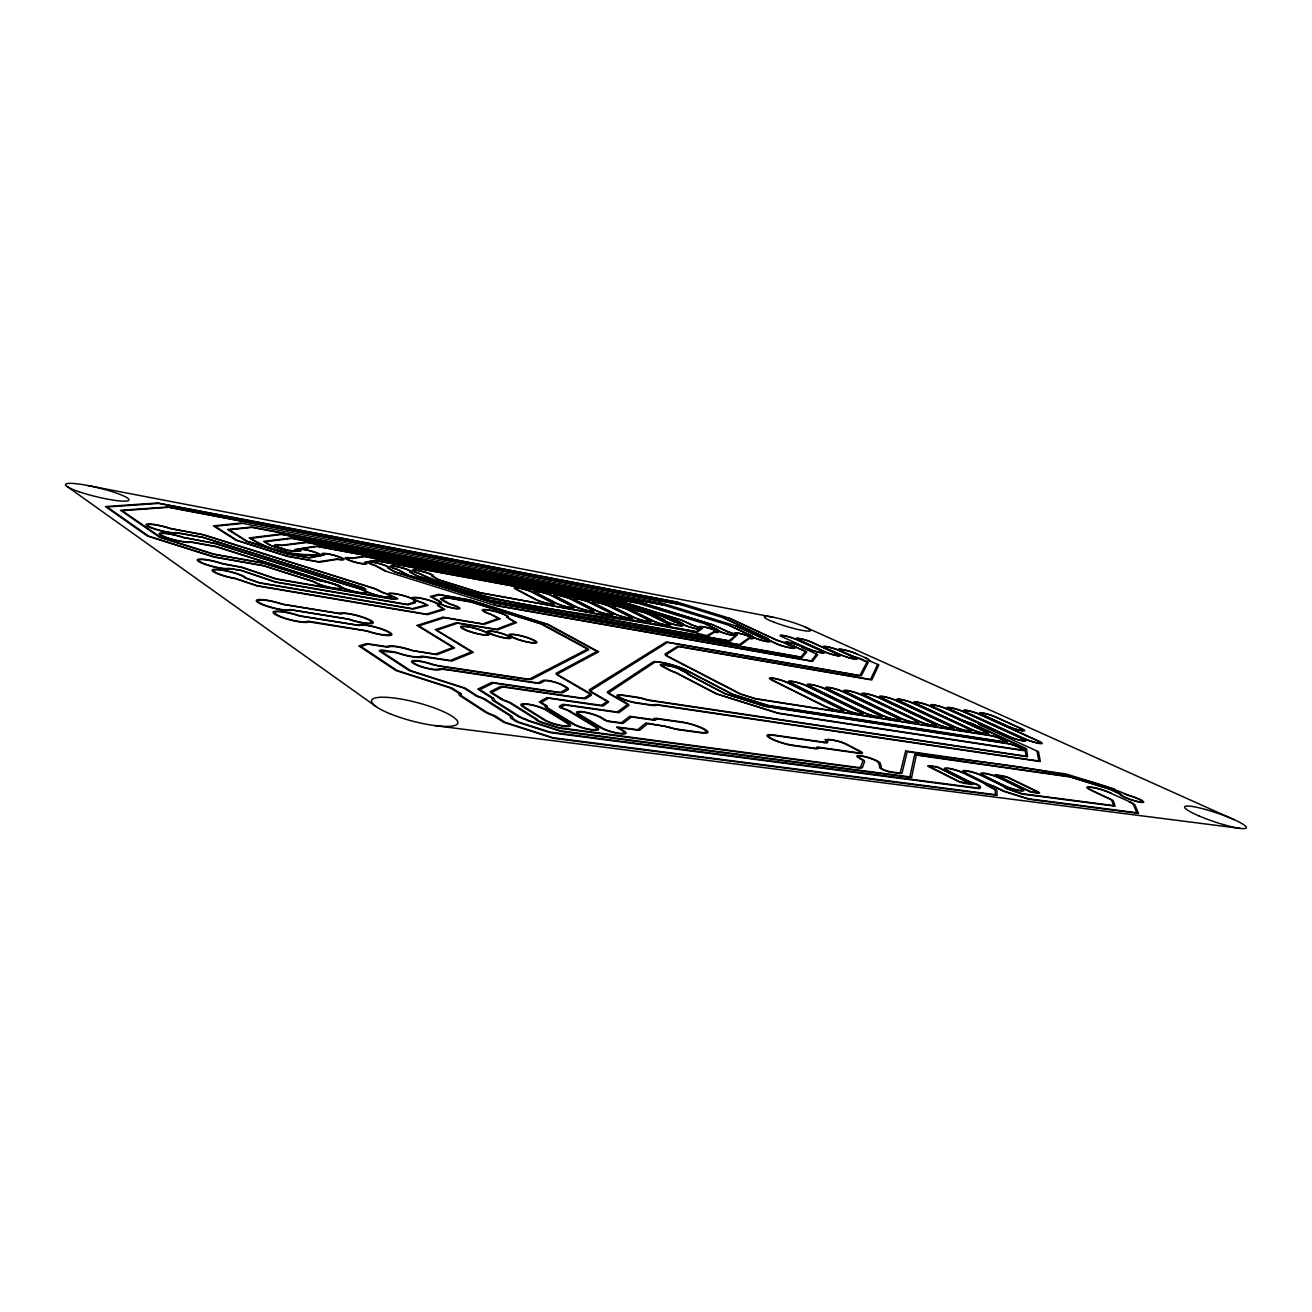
<?xml version="1.0" encoding="UTF-8"?>
<svg xmlns="http://www.w3.org/2000/svg" width="1312" height="1312" viewBox="0 0 1312 1312"><rect width="100%" height="100%" fill="white"/><g stroke="black" fill="none" stroke-linecap="round" stroke-linejoin="round"><path stroke-width="1.5" d="M978.801 788.02L978.818 785.954M459.102 693.802L458.987 694.261A14.448 2.886 15.2 0 0 460.168 695.983M911.61 777.458L916.284 755.105L1069.772 776.934L1109.936 789.332L1119.923 794.121M905.608 751.071L900.294 772.637A6.068 1.05 17.6 0 1 898.408 772.834L891.028 771.85A6.084 1.066 17.6 0 1 884.78 770.128A6.084 1.066 17.6 0 1 881.32 768.061L881.27 766.848A205.59 36.277 16.4 0 0 881.057 765.65L880.5 764.142A75.998 13.235 17.1 0 0 880.237 763.633L880.057 763.305M461.02 694.655L461.102 694.343A8.085 1.607 15 0 0 461.152 694.097M461.053 694.54L461.07 694.474A13.907 2.788 15.2 0 0 461.939 696.295M877.597 664.512L870.528 679.468L677.779 646.176L665.299 653.852A18.368 2.788 16.3 0 0 668.382 656.968L739.624 693.851L755.351 698.886L990.872 735.737A6.511 0.918 17.7 0 1 999.629 738.459L1003.729 740.362A6.527 0.918 17.7 0 1 1003.844 741.756L768.307 705.413L732.9 694.294L686.98 670.399A19.762 3.116 16.3 0 0 667.382 663.56A19.762 3.116 16.3 0 0 652.884 662.019L607.472 691.9A10.332 1.853 16.1 0 0 608.916 693.736L625.857 703.412A8.052 1.476 16.1 0 1 627.038 704.888L617.296 712.006L564.34 704.462A4.559 0.869 15.8 0 0 562.389 704.495L559.338 706.381A4.592 0.886 15.8 0 0 559.896 707.217L560.257 707.447M816.638 747.578L816.605 747.627A12.316 2.148 17.1 0 1 814.49 748.266M812.522 661.314L817.77 654.622L801.96 647.488A8.266 1.05 16.7 0 0 794.908 644.061A8.266 1.05 16.7 0 0 786.183 642.47A8.266 1.05 16.7 0 0 793.432 645.799L794.006 645.996M816.458 654.294L811.226 660.904L494.722 605.078M655 720.075A7.232 1.345 16.3 0 0 655.344 719.78L658.247 719.058L682.617 722.486A15.465 2.854 16.5 0 1 703.298 729.062A15.465 2.854 16.5 0 1 700.05 732.276L677.074 729.078A10.644 1.984 16.4 0 1 669.202 727.258M805.486 651.605L801.091 656.754A6.314 0.836 16.7 0 1 798.91 656.705L493 602.438M499.921 618.87L484.308 624.381L444.358 617.739L418.856 625.89L454.657 647.898L436.912 654.704L411.837 650.588A16.761 3.1 14.8 0 0 388.91 647.046A4.526 0.836 14.7 0 1 386.564 647.062L367.983 644.192L360.964 646.472L397.208 670.53L450.574 687.603A4.789 0.951 15 0 1 453.312 688.784L460.381 693.359M639.6 730.308L647.57 723.748L664.266 726.044M229.239 529.818L252.134 527.408L661.724 604.668M708.3 635.959L714.548 632.138A9.889 1.312 16.4 0 0 716.631 630.793A9.889 1.312 16.4 0 0 703.298 626.693A9.889 1.312 16.4 0 0 701.494 628.087L700.821 629.038A9.971 1.328 16.3 0 0 692.588 625.201L682.076 620.232L618.067 600.42L305.86 542.053L281.555 545.234A11.693 1.722 14.4 0 0 274.602 545.366A11.693 1.722 14.4 0 0 284.524 549.384L270.862 545.464L265.057 541.823L291.92 538.412L638.796 603.307M706.988 635.549L713.794 631.761M601.601 705.298L607.03 701.412L591.663 692.457A15.974 2.886 16 0 1 589.564 689.62L666.184 641.945L857.999 675.188A6.38 0.836 17 0 0 860.065 675.204L866.986 662.068L857.13 657.771A9.184 1.132 16.9 0 1 856.572 657.591A11.546 1.427 16.9 0 1 849.586 655M432.845 576.312L432.944 576.28A10.988 1.574 15.1 0 0 426.056 572.393A10.988 1.574 15.1 0 0 412.69 569.949A10.988 1.574 15.1 0 0 419.873 573.885L429.45 579.051L482.094 595.5M561.192 706.971L565.046 705.036L618.952 712.695L628.792 705.446A9.938 1.82 16.1 0 0 627.333 703.642L610.375 693.966A8.528 1.525 16.1 0 1 609.194 692.441L654.409 662.494A18.171 2.854 16.3 0 1 667.726 663.905A18.171 2.854 16.3 0 1 685.733 670.186L732.03 694.31L768.766 705.84L1004.877 742.231A8.052 1.132 17.7 0 0 1006.993 742.215M826.74 742.149L821.87 741.821M388.778 568.309L395.224 571.884L493.853 602.88L799.73 657.082A7.675 1.017 16.7 0 0 802.386 657.164L806.749 651.916L793.317 645.947A9.561 1.214 16.7 0 1 784.937 642.093A9.561 1.214 16.7 0 1 795.039 643.93A9.561 1.214 16.7 0 1 803.174 647.734L803.534 648.013M381.218 651.146L396.437 652.753M506.891 617.181L506.924 617.165A12.218 1.886 15.4 0 0 496.641 611.982A12.218 1.886 15.4 0 0 483.702 610.539A12.087 1.87 15.4 0 0 484.161 611.13A12.218 1.886 15.4 0 0 490.573 614.098L499.97 618.756M601.454 705.348L546.842 697.574L539.232 701.986L544.792 705.397M452.788 647.554L435.436 654.114L413.165 650.621M498.347 618.444L482.832 623.872L442.98 617.181M437.011 630.154L457.708 623.2L497.658 629.842L516.584 622.642L508.695 618.231M417.216 625.381L442.784 617.247M408.18 604.783L415.084 602.864A8.889 1.41 14.9 0 0 415.166 602.044L415.166 601.601A14.383 2.28 14.9 0 0 415.396 600.306A14.219 2.247 15.1 0 0 422.612 602.962L426.236 604.947L412.427 608.637L259.104 582.61L246.328 578.149A17.679 2.936 14 0 0 225.68 570.572A17.679 2.936 14 0 0 212.872 571.327A17.679 2.936 14 0 0 235.783 578.772L256.939 585.923L427.614 614.672L444.784 609.44L438.88 605.767A14.219 2.247 15.1 0 0 426.564 599.436A14.219 2.247 15.1 0 0 412.69 598.715A14.383 2.28 14.9 0 0 395.666 593.696A14.383 2.28 14.9 0 0 388.5 594.516A14.53 2.312 14.8 0 0 382.35 592.188L375.872 588.875L203.196 534.591L170.642 528.49A16.498 2.493 13.8 0 0 147.748 523.964A16.498 2.493 13.8 0 0 155.931 529.474A16.498 2.493 13.8 0 0 177.317 532.984L202.097 537.346M430.598 596.435L438.077 594.402M978.67 788.118L550.466 732.145L518.683 722.076L512.746 718.484M439.602 602.487A9.496 1.492 15.2 0 0 439.438 602.536L439.7 602.47A5.789 0.902 15.1 0 0 439.996 602.356M653.77 704.905L654.77 704.61A8.069 1.443 16.3 0 1 656.836 704.528M929.831 766.241L937.293 767.176L970.519 783.772L959.285 781.542L929.749 766.634M422.841 656.787L451.853 661.084L473.37 652.343L437.011 630.4M1037.694 792.612L1030.773 791.776L997.104 775.392L1007.747 777.557L1037.808 792.251M299.53 550.745L296.692 551.188A11.693 1.722 14.4 0 0 296.102 549.794L298.857 549.088A11.562 1.689 14.6 0 0 299.48 550.482L299.612 550.581M386.86 646.586L366.442 643.552L358.881 645.98L395.814 670.514L450.36 687.98L458.642 693.113A4.133 0.82 15.1 0 1 458.905 693.294M1026.164 756.22L648.882 700.034A5.707 1 16.2 0 1 645.98 699.362M242.031 523.488L215.07 526.309L237.046 540.314L287.23 556.075L318.357 561.7L336.889 558.961A9.889 1.443 14.7 0 0 341.727 558.223A9.889 1.443 14.7 0 0 328.951 554.222A9.889 1.443 14.7 0 0 324.408 555.058L309.337 557.994L286.639 553.861M295.61 551.352L295.052 551.302A11.693 1.722 14.4 0 0 296.004 551.286M616.984 726.963L637.73 729.702L645.57 723.224A4.494 0.853 16.3 0 1 647.374 723.158L669.251 727.209M814.096 748.102L792.038 745.052A14.924 2.64 17 0 1 771.899 738.689A14.924 2.64 17 0 1 774.113 735.474L821.197 742.149M435.092 725.634L1240.053 828.38M1138.554 813.391L1029.018 799.287L1003.303 791.202L995.382 787.282A8.249 1.361 18 0 0 991.38 785.642A12.825 2.083 18 0 1 985.148 783.067L966.124 773.654A12.644 2.05 17.9 0 1 966.222 770.669A12.644 2.05 17.9 0 1 983.213 775.999L1002.286 785.363A12.825 2.083 18 0 1 1005.697 787.544A8.184 1.328 18.1 0 0 1007.878 788.938L1021.638 793.629L1113.593 805.601L1111.805 800.55A7.823 1.181 18.4 0 0 1109.263 798.877L1091.272 790.431A14.268 2.116 18.3 0 1 1090.141 786.938L1092.207 787.216A14.268 2.099 18.3 0 1 1111.231 793.17M652.015 719.435L629.744 716.286L621.33 722.732L609.26 721.19M814.457 748.594L793.137 745.642A16.744 2.952 17 0 1 770.538 738.508A16.744 2.952 17 0 1 773.047 734.9L820.262 741.608M965.419 783.526L972.914 784.527L937.358 766.766L929.7 765.7A5.855 0.968 17.7 0 0 928.06 766.11M911.594 777.59L561.11 731.44L529.999 721.469A7.314 1.492 15.6 0 1 526.588 720.091M818.688 747.25L858.327 752.793A7.659 1.296 17.3 0 0 859.016 751.071L845.289 744.002A7.577 1.279 17.3 0 0 835.104 740.788C819.41 735.819 834.76 745.429 822.444 742.33M819.787 747.824L859.442 753.367A9.43 1.607 17.3 0 0 860.278 751.251L846.552 744.183A9.332 1.574 17.3 0 0 834.022 740.23L825.018 739.492L826.839 741.936M639.452 730.423L619.526 727.717A6.281 1.23 16.1 0 0 618.706 727.635A9.266 1.804 16.2 0 0 619.576 728.242L623.676 730.669A14.727 2.903 16.1 0 1 619.707 733.769A14.727 2.903 16.1 0 1 600.027 727.488L578.641 714.597A14.481 2.804 15.9 0 1 582.856 711.744A14.481 2.804 15.9 0 1 602.077 717.861L606.62 720.534A5.953 1.148 16.1 0 0 607.21 720.846M658.296 718.599L681.568 721.912A17.351 3.198 16.5 0 1 704.757 729.275A17.351 3.198 16.5 0 1 701.133 732.883L678.14 729.685M1000.81 775.507L994.808 774.67L1030.838 792.218L1038.087 793.17A5.806 0.918 18.2 0 0 1038.186 791.89M652.458 719.944L631.4 716.975L623.282 723.273A4.576 0.886 16.1 0 1 621.412 723.338L607.915 721.42L604.061 719.763M677.845 729.652L668.759 727.438M609.03 721.157L608.276 721.042A6.412 1.23 16 0 1 607.325 720.895M905.624 750.956L1065.967 773.932L1114.577 789.119M657.033 704.626L1038.858 760.993L1037.087 751.382M658.05 705.184L1040.367 761.567L1038.514 751.743L979.178 724.7M638.124 697.754L623.561 695.573A11.562 2.066 16.1 0 0 620.543 697.722A11.562 2.066 16.1 0 0 636.008 702.625L650.637 704.774A9.118 1.624 16.2 0 0 653.852 704.921M446.228 669.71L536.132 683.109A10.037 1.837 15.6 0 0 540.511 683.109L544.496 680.977A9.938 1.82 15.7 0 1 552.286 681.666A9.938 1.82 15.7 0 1 561.946 685.143L564.865 686.865A12.48 2.28 15.7 0 1 566.39 689.062L561.7 691.801A12.628 2.329 15.7 0 1 556.255 691.85L491.77 682.371L477.765 689.144L491.442 697.804M649.948 700.592L1027.558 756.745L1026.656 749.218A6.576 0.918 17.8 0 0 1024.721 747.938L972.225 723.666M407.966 604.832L275.536 582.2L241.08 570.54L230.436 568.785A17.417 2.837 13.9 0 1 208.149 565.374A17.417 2.837 13.9 0 1 198.899 559.125A17.417 2.837 13.9 0 1 222.876 563.684L241.785 567.145L277.619 579.379L393.928 599.387L397.897 598.731L395.978 597.682M314.044 555.042C291.936 555.747 268.025 549.974 249.165 537.92L280.555 534L635.27 600.716L713.187 624.824L727.307 631.498M438.274 594.352L469.975 599.945L548.219 624.446L598.682 651.818L558.076 673.663A12.054 2.132 15.8 0 0 559.519 675.729L589.531 693.113A12.448 2.28 15.8 0 1 591.171 695.344L586.513 698.312A12.595 2.329 15.8 0 1 581.2 698.378L504.841 687.258A6.56 1.246 15.4 0 0 501.922 687.258L492.361 692.064A6.691 1.296 15.3 0 0 492.984 693.261L502.676 699.345M812.472 661.379L494.936 605.39L384.76 570.917L375.396 565.734A11.218 1.624 14.9 0 1 368.147 561.848L365.786 562.586A11.332 1.656 14.8 0 1 360.849 563.602A11.332 1.656 14.8 0 1 346.106 558.994A11.332 1.656 14.8 0 1 351.534 558.125L363.916 556.206L624.151 604.537L664.216 616.952L674.499 621.888A8.676 1.164 16.2 0 1 681.486 625.463A8.676 1.164 16.2 0 1 671.793 623.692A8.676 1.164 16.2 0 1 665.086 620.346L657.771 616.574L647.078 613.426A10.004 1.345 16.1 0 1 649.883 614.606L668.513 623.79A10.152 1.378 16.2 0 1 666.135 625.119A10.152 1.378 16.2 0 1 652.523 620.888L631.22 610.31A9.988 1.328 16.1 0 1 629.678 609.293A7.265 0.968 16.1 0 1 634.811 609.621L626.152 607.013L375.691 560.7L368.754 561.733A11.218 1.624 14.9 0 1 382.678 564.472A11.218 1.624 14.9 0 1 388.877 568.211M313.437 554.681C292.051 554.943 269.091 550.253 250.838 538.346L281.703 534.46L635.549 600.994L712.482 624.774L727.635 631.597A9.824 1.296 16.4 0 1 735.95 635.402L736.655 634.549A9.758 1.279 16.5 0 1 738.033 633.04A9.758 1.279 16.5 0 1 751.235 637.124A9.758 1.279 16.5 0 1 749.365 638.436L740.673 645.045L487.588 600.125L407.278 575.017L397.995 569.9A11.103 1.607 15 0 1 390.697 565.898A11.103 1.607 15 0 1 404.293 568.391A11.103 1.607 15 0 1 411.082 572.278L417.511 575.952L486.112 597.337L726.979 640.404A6.412 0.869 16.4 0 0 729.374 640.486L735.737 635.582A9.824 1.296 16.4 0 1 724.749 633.417A9.824 1.296 16.4 0 1 717.238 629.694M186.025 538.035L215.135 543.299L351.337 586.136A14.678 2.345 14.7 0 1 363.867 590.252A14.53 2.312 14.8 0 1 363.982 589.088A7.839 1.246 14.7 0 0 364.244 588.776L363.211 588.055A7.839 1.246 14.7 0 0 360.669 587.153L201.654 536.985L175.742 532.524A14.793 2.23 13.8 0 1 156.554 529.376A14.793 2.23 13.8 0 1 149.24 524.439A14.793 2.23 13.8 0 1 169.756 528.49L203.163 534.853L374.724 588.809L381.792 592.302A12.858 2.05 14.8 0 1 389.352 596.894A12.858 2.05 14.8 0 1 373.953 594.303A12.858 2.05 14.8 0 1 365.54 589.564A9.512 1.509 14.7 0 0 365.868 589.186L364.277 588.137A9.528 1.509 14.7 0 0 361.194 587.038L202.015 537.067M708.218 636.008C613.59 611.359 510.368 614.377 420.283 573.77A9.496 1.361 15.1 0 1 414.067 570.376A9.496 1.361 15.1 0 1 425.629 572.491A9.496 1.361 15.1 0 1 431.566 575.837L438.585 579.904L479.159 592.581L696.295 631.613L700.575 629.202A9.971 1.328 16.3 0 1 689.276 626.972A9.971 1.328 16.3 0 1 681.879 623.249L674.614 619.674L619.28 602.47L316.618 546.12L294.708 549.531A10.102 1.492 14.4 0 1 289.804 550.351A10.102 1.492 14.4 0 1 276.832 546.284A10.102 1.492 14.4 0 1 282.146 545.595L307.041 542.512L618.346 600.683L681.338 620.199L692.588 625.201A8.61 1.148 16.3 0 1 699.444 628.727A8.61 1.148 16.3 0 1 689.899 626.988A8.61 1.148 16.3 0 1 683.158 623.643L674.778 619.74M277.111 578.969L393.059 598.928L396.273 598.305L395.207 597.731A14.383 2.28 14.9 0 1 391.173 596.107A14.53 2.312 14.8 0 1 383.776 596.944A14.53 2.312 14.8 0 1 366.507 591.843A14.678 2.345 14.7 0 1 354.962 591.876A14.678 2.345 14.7 0 1 338.512 585.496L216.218 546.76L191.158 542.151A16.744 2.575 13.8 0 1 169.33 538.691A16.744 2.575 13.8 0 1 160.884 533A16.744 2.575 13.8 0 1 184.057 537.526L215.102 543.578L351.501 586.448A12.989 2.083 14.7 0 1 364.802 591.4A12.989 2.083 14.7 0 1 358.16 592.22A12.923 2.066 14.7 0 1 340.152 585.906L216.578 546.579L189.502 541.676A15.006 2.312 13.8 0 1 169.953 538.576A15.006 2.312 13.8 0 1 162.393 533.476A15.006 2.312 13.8 0 1 183.172 537.543L186.189 538.346M624.43 604.816L365.097 556.665L352.141 558.486A9.774 1.427 14.8 0 0 347.467 559.256A9.774 1.427 14.8 0 0 360.193 563.225A9.774 1.427 14.8 0 0 364.474 562.34L375.035 560.322L625.676 606.702L656.656 616.197M659.28 602.454L240.9 523.029L213.38 525.882L235.816 540.2L287.262 556.354L319.587 562.192L337.512 559.338A11.447 1.673 14.7 0 0 343.088 558.469A11.447 1.673 14.7 0 0 328.295 553.844A11.447 1.673 14.7 0 0 323.047 554.812L320.407 555.534A11.562 1.689 14.6 0 0 313.601 551.696A11.562 1.689 14.6 0 0 299.546 548.99L317.356 546.497L620.806 603.012M677.418 602.339L158.719 503.414L107.207 507.006L148.715 536.132L214.069 556.78L263.581 565.554L315.126 582.036A13.153 2.116 14.5 0 0 332.067 587.727A13.153 2.116 14.5 0 0 338.693 586.366A13.153 2.116 14.5 0 0 320.505 580.937L263.499 563.258L213.561 554.304L159.638 537.28L120.524 510.302L168.018 506.973L680.075 604.537M87.756 485.522L772.981 617.181M679.764 604.455L168.69 507.334L122.18 510.696L160.654 537.297L213.922 554.123L263.482 562.946L319.603 580.478A14.858 2.394 14.5 0 1 340.185 586.612A14.858 2.394 14.5 0 1 332.674 588.137A14.858 2.394 14.5 0 1 313.535 581.708L263.581 565.833L214.036 557.092L147.338 536.018L105.436 506.563L157.604 502.972L677.123 602.077L730.079 618.428L776.638 640.108M277.193 579.297L241.67 567.44L221.974 563.734A15.613 2.542 13.9 0 0 200.49 559.634A15.613 2.542 13.9 0 0 208.772 565.226A15.613 2.542 13.9 0 0 228.747 568.293L241.572 570.376L275.602 581.888L406.622 604.291L413.542 602.388A7.216 1.148 14.9 0 0 413.542 601.667L413.575 601.126A12.71 2.017 14.9 0 0 406.736 596.747A12.71 2.017 14.9 0 0 390.927 593.647A12.71 2.017 14.9 0 0 395.929 597.682M286.967 553.697L308.107 557.518L319.751 555.632A11.562 1.689 14.6 0 1 314.257 555.091M679.632 604.258L680.748 604.57M661.888 604.701L251.428 527.047L227.681 529.458L246.197 541.151L286.77 553.648M492.836 602.634L394.633 571.95L387.483 567.768A9.676 1.41 14.9 0 0 381.71 564.406A9.676 1.41 14.9 0 0 369.771 562.225A9.676 1.41 14.9 0 0 375.839 565.636L385.81 570.999M661.74 604.488L662.593 604.734M644.012 698.771L645.389 699.181M645.783 699.624L645.93 699.673A7.987 1.41 16.2 0 0 649.883 700.641M662.019 604.57L730.292 625.66M638.518 603.225L291.198 538.018L263.728 541.348C272.388 547.891 290.05 553.139 301.006 550.827A9.988 1.46 14.6 0 1 305.548 549.908A9.988 1.46 14.6 0 1 318.422 553.91A9.988 1.46 14.6 0 1 313.617 554.714M620.97 602.88L675.237 619.69M479.47 592.68L697.18 632.007L702.527 628.268A8.544 1.132 16.4 0 1 704.068 627.054A8.544 1.132 16.4 0 1 715.598 630.613A8.544 1.132 16.4 0 1 713.941 631.794M286.557 553.582L247.312 541.249L229.272 529.917M645.307 699.493L643.946 699.099A10.43 1.853 16.2 0 0 638.026 697.689M1129.468 795.531L1129.862 795.646A12.546 1.82 18.4 0 1 1143.588 801.73A12.546 1.82 18.4 0 1 1133.338 800.582A12.546 1.82 18.4 0 1 1119.972 794.547M969.765 722.797L971.257 723.256M969.896 723.043L969.502 722.715A6.216 0.853 17.5 0 1 964.828 721.108L964.91 721.092M776.917 640.371L779.41 641.125A10.348 1.328 16.6 0 1 783.625 642.634L792.071 646.537A8.348 1.082 16.7 0 1 790.906 647.767L788.282 647.292A8.364 1.082 16.7 0 1 776.983 643.798L770.177 640.6A10.07 1.296 16.6 0 1 768.209 638.813L724.65 618.165L680.551 604.668M969.338 722.666L970.109 723.109A7.167 0.984 17.6 0 1 970.683 723.289M1129.009 795.4C1060.785 765.847 980.671 764.043 907.232 751.579L902.016 773.194A7.872 1.361 17.6 0 1 899.589 773.44L892.193 772.456A7.888 1.378 17.6 0 1 884.058 770.21A7.888 1.378 17.6 0 1 879.598 767.52L879.532 766.323A181.679 32.013 16.6 0 0 879.073 764.273L878.384 762.895M446.178 669.678A13.481 2.575 15.1 0 0 440.078 669.661L439.93 669.71A15.055 2.854 14.9 0 1 421.956 667.054A15.055 2.854 14.9 0 1 411.968 660.904A15.055 2.854 14.9 0 1 429.483 663.282L430.795 663.692A13.005 2.427 15 0 0 431.664 663.954A12.874 2.411 15 0 0 440.274 665.938L524.734 678.616A12.497 2.28 15.5 0 0 530.245 678.632L587.071 649.325A5.461 0.869 15.8 0 0 586.366 648.456L540.446 623.741L471.27 602.126L447.49 597.911L442.177 599.076A5.346 0.82 15.2 0 0 442.57 599.83L448.589 603.274A5.724 0.886 15.2 0 0 452 604.602L452.197 604.668A10.758 1.689 15.2 0 1 459.659 608.752A10.758 1.689 15.2 0 1 447.294 606.767A10.758 1.689 15.2 0 1 439.389 602.634M659.001 602.192L736.836 626.234L761.206 637.648M638.567 603.422L706.069 624.135L717.238 629.629M479.552 592.466L439.274 579.888L432.845 576.362M723.207 617.837L766.995 638.419A11.382 1.46 16.6 0 0 769.176 640.42L775.982 643.618A9.676 1.246 16.7 0 0 789.086 647.669L791.71 648.144A9.676 1.246 16.7 0 0 793.038 646.701L786.232 643.536A11.398 1.46 16.6 0 0 777.212 640.289M727.192 631.646L727.488 631.744A8.479 1.115 16.4 0 1 734.605 635.106A8.479 1.115 16.4 0 1 725.339 633.417A8.479 1.115 16.4 0 1 718.5 630.104L705.889 624.25M729.833 625.693L752.842 636.369A8.364 1.082 16.6 0 0 759.746 639.666A8.364 1.082 16.6 0 0 768.766 641.306A8.364 1.082 16.6 0 0 761.567 637.96L760.993 637.763M430.172 663.888L429.122 663.56A13.12 2.493 14.9 0 0 413.739 661.461A13.12 2.493 14.9 0 0 422.644 666.873A13.12 2.493 14.9 0 0 438.208 669.087A15.104 2.87 15.1 0 1 445.326 669.136L535.181 682.552A8.134 1.492 15.6 0 0 538.756 682.552L542.742 680.42A11.808 2.148 15.7 0 1 551.991 681.24A11.808 2.148 15.7 0 1 563.455 685.372L566.39 687.094A14.334 2.624 15.7 0 1 568.145 689.62L563.471 692.375A14.498 2.69 15.7 0 1 557.223 692.424L493.394 683.06L479.848 689.636L492.984 697.935M667.808 727.127L666.775 726.799A10.496 1.984 16.4 0 0 664.495 726.077M776.819 640.158L729.423 618.378M974.193 783.625L978.768 785.872M656.59 616.378L663.823 619.887A10.037 1.345 16.2 0 0 671.547 623.823A10.037 1.345 16.2 0 0 682.781 625.857A10.037 1.345 16.2 0 0 674.663 621.937L663.462 616.919M974.127 783.592L973.848 783.51A12.989 2.148 17.9 0 1 966.649 780.591L947.69 771.128A12.743 2.083 17.8 0 1 947.953 768.143A12.743 2.083 17.8 0 1 965.074 773.506L984.098 782.936A12.94 2.132 17.9 0 1 987.608 785.298M492.443 715.335L503.775 722.338L553.467 738.312L997.12 795.367L996.874 790.103L987.772 785.544M730.161 625.791L751.612 635.926A9.692 1.246 16.6 0 0 759.582 639.797A9.692 1.246 16.6 0 0 770.013 641.699A9.692 1.246 16.6 0 0 761.698 637.812L736.163 626.201M412.444 650.391L411.722 650.145A18.729 3.477 14.8 0 0 387.253 646.357M397.126 652.966L397.913 653.245A18.729 3.477 14.8 0 0 422.497 657M523.767 718.927L524.046 719.009A6.888 1.41 15.5 0 1 526.44 720.026L526.506 720.058M492.098 715.204L492 715.171A15.629 3.198 15.3 0 1 484.85 711.908L460.578 696.147M793.809 646.111L805.486 651.556M564.422 708.759L565.177 709.038A13.874 2.706 15.7 0 1 570.654 711.399M563.93 708.578L563.373 708.365A4.444 0.853 15.8 0 1 562.176 707.857M505.661 701.215L507.006 701.723A7.97 1.574 15.4 0 1 509.909 702.986L534.738 718.648A9.118 1.853 15.5 0 1 535.854 719.599A8.971 1.82 15.6 0 0 542.332 722.83L555.616 727.094A8.987 1.82 15.7 0 0 562.192 728.619L857.835 767.897A14.104 2.493 17.4 0 0 862.427 767.471L864.575 761.616A13.858 2.411 17.4 0 0 861.131 758.713A10.348 1.788 17.4 0 1 864.821 756.844A10.348 1.788 17.4 0 1 878.318 762.682M479.716 696.836L480.471 697.131A15.219 3.05 15.2 0 1 485.981 699.542M479.339 696.705L478.716 696.459A7.61 1.509 15.2 0 1 477.863 696.114M478.306 696.787L479.52 697.246A13.874 2.772 15.2 0 1 484.538 699.444M805.174 627.07L1234.149 819.688M970.978 723.388L1024.59 748.217L1026.296 756.138M870.2 660.92L869.282 660.444M1009.502 778L1009.223 777.868A5.871 0.918 18 0 0 1008.42 777.524L1008.272 777.458A5.691 0.902 18 0 0 1002.401 775.72M963.926 720.928L963.976 720.96A7.478 1.033 17.5 0 0 969.371 722.912M964.812 721.042L933.357 706.774A10.447 1.41 17.4 0 1 933.685 704.79A10.447 1.41 17.4 0 1 947.756 709.152M1009.65 778.065L1037.612 791.612A19.631 3.149 18.1 0 1 1037.956 791.776M929.519 767.077L957.219 780.984A6.052 1.017 17.9 0 0 964.878 783.461M859.754 758.5L859.901 758.566A13.005 2.263 17.4 0 1 860.574 758.943A12.038 2.099 17.4 0 1 862.853 761.075L860.672 766.913A12.284 2.181 17.4 0 1 856.67 767.274L561.126 727.963A6.921 1.41 15.7 0 1 556.075 726.782L542.807 722.535A7.249 1.476 15.6 0 1 537.854 720.075L537.772 719.976A11.152 2.263 15.5 0 0 536.444 718.878L511.516 703.248A9.643 1.919 15.4 0 0 508.22 701.707L506.53 701.067A10.529 2.066 15.4 0 1 502.496 699.329M859.95 758.598L859.672 758.451A9.676 1.673 17.4 0 1 859.294 758.254L859.245 758.221A12.152 2.099 17.4 0 1 864.362 756.384A12.152 2.099 17.4 0 1 880.024 763.059M430.402 596.501L439.422 601.683M570.474 711.366L596.337 726.979A14.891 2.968 15.9 0 1 592.04 730.079A14.891 2.968 15.9 0 1 572.18 723.716L546.776 708.136M603.996 719.714L600.486 717.631A12.497 2.427 15.9 0 0 583.873 712.35A12.497 2.427 15.9 0 0 580.248 714.827L601.667 727.701A12.71 2.509 16.1 0 0 618.641 733.129A12.71 2.509 16.1 0 0 622.068 730.456L618.46 728.324M618.296 728.226L616.902 727.307M569.113 711.301L594.713 726.766A12.858 2.558 15.9 0 1 590.99 729.423A12.858 2.558 15.9 0 1 573.852 723.945L548.564 708.464M867.97 658.952L868.003 658.968A11.578 1.427 16.9 0 0 866.133 658.017L856.408 653.868A9.692 1.181 16.9 0 0 843.354 649.85L842.714 649.719A9.692 1.181 16.9 0 0 841.73 651.178L850.52 655.18A10.201 1.263 16.9 0 0 857.589 657.738A7.282 0.902 16.9 0 1 862.591 659.559L867.445 661.773A7.298 0.902 17 0 1 868.2 662.494L861.377 675.614A7.741 1.017 17 0 1 858.868 675.598L667.595 642.388L591.286 690.178A14.104 2.542 16 0 0 593.155 692.687L608.801 701.822L603.389 705.872A4.428 0.82 16 0 1 601.552 705.905L548.482 698.263L541.266 702.461L546.169 705.462M416.986 625.447L452.853 647.374M485.768 699.509L510.663 715.384A15.564 3.198 15.3 0 1 512.5 718.058M500.807 699.001L491.311 693.015A8.676 1.689 15.3 0 1 490.491 691.473L500.085 686.684A8.495 1.624 15.4 0 1 503.906 686.668L580.216 697.804A10.693 1.968 15.8 0 0 584.742 697.738L589.416 694.786A10.562 1.935 15.8 0 0 588.022 692.9L558.043 675.5A13.842 2.444 15.8 0 1 556.386 673.122L597.009 651.408L547.252 624.397L470.155 600.256L439.553 594.861L432.091 596.911L440.799 601.913A7.036 1.099 15.1 0 1 441.193 602.946A9.2 1.443 15.2 0 0 446.834 606.374A9.2 1.443 15.2 0 0 458.118 608.325A9.2 1.443 15.2 0 0 451.607 604.75A6.986 1.082 15.2 0 1 447.212 603.028L441.193 599.584A6.937 1.066 15.2 0 1 440.684 598.616L444.752 597.468A6.888 1.05 15.2 0 1 447.966 597.665L468.646 601.306A6.822 1.033 15.3 0 1 473.648 602.552L540.101 623.364A6.839 1.05 15.6 0 1 544.168 624.955L587.678 648.669A7.085 1.132 15.8 0 1 588.612 649.817L532 679.19A14.35 2.624 15.5 0 1 525.669 679.173L441.16 666.496A14.694 2.755 15 0 1 430.402 663.97M495.067 700.952L519.814 716.631A9.004 1.82 15.5 0 0 524.39 718.664L525.505 719.058A8.61 1.771 15.5 0 1 527.342 719.829L528.08 720.206A4.871 1 15.5 0 0 530.491 721.157L560.765 730.866L909.872 776.901L914.677 754.482L1068.099 776.31A6.986 1.017 18.2 0 1 1072.691 777.426L1108.837 788.725A7.036 1.033 18.3 0 1 1113.675 790.546L1119.136 793.071A7.068 1.033 18.4 0 1 1121.465 794.711A10.922 1.591 18.4 0 0 1132.158 799.959A10.922 1.591 18.4 0 0 1142.129 801.337A10.922 1.591 18.4 0 0 1129.616 795.826A7.036 1.017 18.4 0 1 1123.843 793.727M493.23 700.624L518.092 716.401A11.054 2.247 15.5 0 0 523.291 718.746M484.276 699.427L508.925 715.155A13.317 2.739 15.3 0 1 510.499 717.451A4.854 1 15.4 0 0 511.073 718.304L515.747 721.288A4.92 1.017 15.5 0 0 518.666 722.551L548.17 732.014A4.936 1.017 15.7 0 0 551.778 732.85L979.342 788.709C983.344 787.184 976.866 783.69 974.39 783.379A11.152 1.837 17.9 0 1 967.862 780.755L948.888 771.292A10.988 1.804 17.8 0 1 949.101 768.701A10.988 1.804 17.8 0 1 963.894 773.358L982.918 782.772A11.152 1.837 17.9 0 1 985.984 784.92L995.185 789.709L995.398 794.678L553.106 737.721L505.12 722.305L495.788 716.254A4.953 1.017 15.3 0 0 493.312 715.138L492.82 714.974A13.678 2.804 15.3 0 1 486.9 712.318L462.332 696.393M477.06 695.672L465.284 688.144L410.607 670.612L381.185 651.326M475.42 695.475L463.972 688.144L411 671.203A4.707 0.918 14.8 0 1 408.327 670.071L379.709 651.277A4.592 0.869 14.7 0 1 379.48 650.539L380.759 650.096A4.592 0.853 14.7 0 1 382.989 650.145L393.895 651.818A4.559 0.853 14.7 0 1 397.798 652.802A16.761 3.1 14.8 0 0 420.84 656.312A4.51 0.836 14.9 0 1 423.12 656.279L450.295 660.428L471.484 651.884L435.289 629.678L456.346 622.692L496.264 629.284L514.927 622.232L506.842 617.345M67.043 486.424L376.036 706.528M498.396 618.313L491.393 614.639A13.694 2.116 15.4 0 1 482.57 609.67A13.694 2.116 15.4 0 1 497.592 612.048A13.694 2.116 15.4 0 1 508.58 617.362M1138.488 813.26L1134.978 805.076A14.448 2.148 18.4 0 0 1130.19 801.993L1110.214 793.038A12.612 1.87 18.3 0 0 1093.372 787.774L1091.305 787.479A12.628 1.87 18.3 0 0 1092.306 790.578L1110.313 799.008A9.496 1.427 18.4 0 1 1113.396 801.042L1115.167 806.175L1022.737 794.203L1006.714 788.774A9.938 1.607 18.1 0 1 1004.074 787.085A11.07 1.804 18 0 0 1001.138 785.199L982.065 775.835A10.922 1.771 17.9 0 0 967.387 771.226A10.922 1.771 17.9 0 0 967.305 773.818L986.329 783.231A11.07 1.804 18 0 0 991.708 785.445A10.02 1.656 18 0 1 996.546 787.43L1003.975 791.103L1028.28 798.746L1136.864 812.751L1133.388 804.584A12.792 1.902 18.4 0 0 1129.156 801.845M545.103 705.872L545.087 706.151A15.432 3.001 15.7 0 0 546.399 708.037M929.142 766.88A5.855 0.968 17.7 0 1 928.191 766.257M819.114 747.709A5.248 0.918 17.2 0 1 819.59 747.742M818.508 748.283A14.12 2.476 17.1 0 1 814.949 748.791M653.458 719.255A5.543 1.033 16.3 0 1 653.376 719.386M652.818 719.55A5.543 1.033 16.3 0 1 652.294 719.55M653.556 718.878A13.432 2.493 16.4 0 1 657.968 718.435M816.654 747.233A7.085 1.23 17.2 0 1 818.54 747.168M654.803 720.124A7.232 1.345 16.3 0 1 653.31 720.157M478.142 696.738A8.397 1.673 15.2 0 1 475.256 695.458M460.561 693.392A8.085 1.607 15 0 1 461.037 693.851M841.402 655.147A9.004 1.115 16.9 0 0 853.604 658.919L854.21 659.034A9.004 1.115 16.9 0 0 855.047 657.624L838.958 650.309A8.889 1.099 16.8 0 0 826.986 646.619L826.363 646.504A8.889 1.099 16.8 0 0 825.363 647.816L842.337 655.328A7.708 0.968 16.9 0 0 852.784 658.542L853.407 658.657A7.708 0.968 16.9 0 0 854.128 657.46L838.024 650.145A7.626 0.935 16.8 0 0 827.774 646.98L827.15 646.865A7.626 0.935 16.8 0 0 826.281 647.997M491.623 697.836A10.266 2.034 15.2 0 1 492.344 699.034L492.295 699.181A10.512 2.083 15.4 0 0 492.984 700.559M439.504 601.7A5.789 0.902 15.1 0 1 440.045 602.192M1007.058 742.067A8.052 1.132 17.7 0 0 1004.73 740.509L1000.63 738.623A8.02 1.132 17.7 0 0 989.855 735.261L755.04 698.525L740.772 693.999L669.596 657.164A16.892 2.558 16.3 0 1 666.758 654.294L678.812 646.619L871.808 679.944L878.843 664.84L869.331 660.772A7.232 0.886 17 0 1 867.626 659.559A10.201 1.263 16.9 0 0 865.231 657.853M868.642 659.428A11.808 1.46 16.9 0 1 868.774 659.559M857.31 654.032A10.955 1.345 16.9 0 0 842.566 649.489L842.009 649.391A11.037 1.345 16.9 0 0 840.746 650.998M914.218 703.609A10.562 1.46 17.3 0 0 899.966 699.198A10.562 1.46 17.3 0 0 899.36 701.149L953.48 726.553A10.988 1.558 17.6 0 0 968.338 731.178A10.988 1.558 17.6 0 0 968.453 728.914L913.201 703.445A9.135 1.263 17.3 0 0 900.901 699.624A9.135 1.263 17.3 0 0 900.393 701.33L954.513 726.717A9.496 1.345 17.6 0 0 967.338 730.718A9.496 1.345 17.6 0 0 967.452 728.75M861.918 694.966A10.791 1.525 17.1 0 0 847.404 690.456A10.791 1.525 17.1 0 0 846.371 692.392L899.917 718.107A11.201 1.64 17.4 0 0 915.087 722.846A11.201 1.64 17.4 0 0 915.661 720.583L860.869 694.786A9.315 1.328 17.1 0 0 848.323 690.883A9.315 1.328 17.1 0 0 847.437 692.572L901 718.271A9.676 1.41 17.4 0 0 914.103 722.371A9.676 1.41 17.4 0 0 914.595 720.419M808.356 648.915A9.102 1.148 16.8 0 0 820.672 652.72L821.312 652.835A9.102 1.148 16.8 0 0 822.378 651.457L794.908 639.075A7.659 0.951 16.7 0 0 784.625 635.894L783.986 635.779A7.659 0.951 16.7 0 0 782.87 636.845M795.859 639.239A8.922 1.115 16.7 0 0 783.854 635.549L783.215 635.418A8.938 1.115 16.7 0 0 781.919 636.664L809.307 649.079A7.806 0.984 16.8 0 0 819.869 652.343L820.508 652.458A7.806 0.984 16.8 0 0 821.427 651.277M1024.967 739.017A10.742 1.46 17.8 0 0 1039.465 743.527A10.742 1.46 17.8 0 0 1039.038 741.231L980.277 714.532A10.299 1.361 17.5 0 0 966.403 710.235A10.299 1.361 17.5 0 0 966.304 712.219L1025.935 739.164A9.282 1.263 17.8 0 0 1038.448 743.068A9.282 1.263 17.8 0 0 1038.087 741.083L979.326 714.368A8.905 1.181 17.5 0 0 967.338 710.661A8.905 1.181 17.5 0 0 967.272 712.383M644.012 698.771A11.857 2.116 16.2 0 0 637.074 697.148L622.593 695.032A13.399 2.394 16.1 0 0 619.084 697.508A13.399 2.394 16.1 0 0 637.009 703.183L651.654 705.331A10.726 1.919 16.2 0 0 655.442 705.512L656.328 705.216A5.756 1.033 16.3 0 1 656.804 705.069M657.181 705.052A5.756 1.033 16.3 0 1 657.886 705.102M979.523 723.732A8.233 1.132 17.6 0 1 980.261 724.503M979.26 723.666A8.003 1.099 17.6 0 0 978.522 723.322L946.772 708.988A9.02 1.214 17.4 0 0 934.62 705.233A9.02 1.214 17.4 0 0 934.341 706.938M493.263 697.984A13.71 2.722 15.2 0 1 494.362 699.64L494.263 699.788A8.397 1.673 15.4 0 0 494.821 700.87M505.628 701.215A13.579 2.673 15.4 0 1 500.643 699.034M546.333 705.479A7.79 1.525 15.6 0 1 546.858 705.938M547.022 706.184A7.79 1.525 15.6 0 1 547.038 706.43L547.022 706.561A13.432 2.624 15.7 0 0 548.186 708.365M569.342 711.317A13.382 2.608 15.7 0 0 564.357 709.152L562.996 708.677A8.118 1.558 15.8 0 1 560.093 707.43M977.752 723.174A6.872 0.935 17.6 0 1 978.982 724.027M688.144 674.466L724.47 693.671L764.945 706.381L1008.256 743.806A6.593 0.935 17.8 0 1 1017.128 746.561L1021.31 748.512A6.609 0.935 17.8 0 1 1021.507 749.956L777.819 712.99L716.992 693.884L675.86 672.466A10.201 1.607 16.3 0 1 670.366 670.252L662.954 666.348A6.954 1.099 16.3 0 1 664.577 665.217L669.596 666.053A6.937 1.082 16.3 0 1 678.862 668.956L686.307 672.843A10.201 1.607 16.3 0 1 688.144 674.466M630.924 609.44L630.974 609.637A8.626 1.148 16.1 0 0 632.302 610.506L653.622 621.084A8.774 1.197 16.2 0 0 665.364 624.742A8.774 1.197 16.2 0 0 667.431 623.594L648.8 614.41A8.643 1.164 16.1 0 0 643.454 612.392L631.006 609.375M427.843 605.34L413.313 609.112L259.596 583.036L244.573 577.756A15.859 2.64 14 0 0 226.074 570.966A15.859 2.64 14 0 0 214.561 571.638A15.859 2.64 14 0 0 235.11 578.313L257.054 585.595L426.236 614.114L443.062 609.014L437.388 605.275A12.579 1.984 15.1 0 0 429.746 600.634A12.579 1.984 15.1 0 0 414.28 597.96A12.579 1.984 15.1 0 0 423.005 602.798L427.827 605.39M409.541 571.901L416.937 576.001L486.572 597.682L727.783 640.781A7.79 1.05 16.4 0 0 730.686 640.896L737.459 634.631A8.43 1.099 16.5 0 1 738.82 633.401A8.43 1.099 16.5 0 1 750.218 636.927A8.43 1.099 16.5 0 1 748.594 638.075L739.345 644.651L487.392 599.814L408.327 575.099L398.241 569.736A9.594 1.378 15 0 1 392.108 566.325A9.594 1.378 15 0 1 403.85 568.473A9.594 1.378 15 0 1 409.705 571.835L409.606 571.868M358.947 625.529L299.218 615.951A16.843 3.05 14.2 0 0 276.34 611.868A16.843 3.05 14.2 0 0 286.147 618.493A16.843 3.05 14.2 0 0 307.238 621.363A4.526 0.82 14.3 0 1 309.714 621.396L367.294 630.908A16.22 2.886 14.7 0 0 388.942 634.811A16.22 2.886 14.7 0 0 378.84 628.3A16.22 2.886 14.7 0 0 358.947 625.529M357.176 625.02L300.12 615.869A18.778 3.395 14.2 0 0 274.602 611.31A18.778 3.395 14.2 0 0 285.557 618.706A18.778 3.395 14.2 0 0 309.058 621.904L366.458 631.006A18.106 3.214 14.7 0 0 390.632 635.385A18.106 3.214 14.7 0 0 379.381 628.12A18.106 3.214 14.7 0 0 357.176 625.02M340.907 613.901L282.096 604.291A16.564 2.919 14.1 0 0 259.53 600.191A16.564 2.919 14.1 0 0 268.993 606.587A16.564 2.919 14.1 0 0 289.821 609.506L348.959 619.084A15.957 2.788 14.6 0 0 370.345 623.003A15.957 2.788 14.6 0 0 360.603 616.722A15.957 2.788 14.6 0 0 340.907 613.901M339.168 613.393L282.998 604.209A18.483 3.264 14.1 0 0 257.824 599.65A18.483 3.264 14.1 0 0 268.386 606.767A18.483 3.264 14.1 0 0 291.625 610.031L348.123 619.182A17.81 3.1 14.6 0 0 371.985 623.561A17.81 3.1 14.6 0 0 361.144 616.542A17.81 3.1 14.6 0 0 339.168 613.393L339.086 613.426M1022.556 750.448L778.311 713.433L716.106 693.884L675.467 672.613A11.824 1.87 16.3 0 1 669.087 670.055L661.691 666.135A8.561 1.345 16.3 0 1 663.692 664.758L668.71 665.578A8.544 1.345 16.3 0 1 680.108 669.153L687.57 673.056A11.824 1.87 16.3 0 1 689.686 674.926L725.405 693.72L764.371 705.954L1007.222 743.33A8.118 1.148 17.8 0 1 1018.128 746.725L1022.31 748.66A8.134 1.148 17.8 0 1 1022.556 750.448M1021.064 730.308L1020.441 730.21A8.528 1.132 17.7 0 1 1008.895 726.635L983.049 714.892A8.38 1.099 17.6 0 1 983.032 713.269L983.656 713.367A8.38 1.099 17.6 0 1 994.939 716.86L1020.818 728.554A8.528 1.132 17.7 0 1 1021.064 730.308M1022.064 730.751L1021.425 730.653A9.955 1.312 17.7 0 1 1007.944 726.471L982.114 714.745A9.774 1.279 17.6 0 1 982.098 712.842L982.721 712.941A9.774 1.279 17.6 0 1 995.874 717.008L1021.753 728.701A9.955 1.312 17.7 0 1 1022.064 730.751M836.613 655.377L835.99 655.262A7.757 0.968 16.8 0 1 825.478 652.015L798.942 639.813A7.61 0.935 16.7 0 1 799.959 638.731L800.582 638.846A7.61 0.935 16.7 0 1 810.816 642.011L837.433 654.18A7.757 0.968 16.8 0 1 836.613 655.377M837.417 655.738L836.794 655.623A9.053 1.132 16.8 0 1 824.526 651.851L797.991 639.633A8.872 1.099 16.7 0 1 799.188 638.386L799.812 638.501A8.872 1.099 16.7 0 1 811.734 642.175L838.368 654.36A9.053 1.132 16.8 0 1 837.417 655.738M1022.77 738.672L964.14 711.858A10.365 1.378 17.5 0 0 950.167 707.529A10.365 1.378 17.5 0 0 949.954 709.513L1008.469 736.426A10.808 1.476 17.7 0 0 1023.081 740.968A10.808 1.476 17.7 0 0 1022.77 738.672M1021.802 738.525L963.172 711.694A8.954 1.197 17.5 0 0 951.102 707.955A8.954 1.197 17.5 0 0 950.921 709.677L1009.453 736.573A9.332 1.279 17.7 0 0 1022.064 740.493A9.332 1.279 17.7 0 0 1021.802 738.525M985.509 731.604L931.11 706.397A10.496 1.427 17.3 0 0 916.957 702.018A10.496 1.427 17.3 0 0 916.498 703.986L970.765 729.275A10.922 1.525 17.6 0 0 985.525 733.884A10.922 1.525 17.6 0 0 985.509 731.604M984.508 731.456L930.126 706.233A9.069 1.23 17.3 0 0 917.892 702.445A9.069 1.23 17.3 0 0 917.498 704.15L971.766 729.439A9.43 1.312 17.6 0 0 984.508 733.408A9.43 1.312 17.6 0 0 984.508 731.456M951.134 726.192L897.047 700.772A10.644 1.476 17.2 0 0 882.714 696.328A10.644 1.476 17.2 0 0 881.976 698.279L935.915 723.781A11.054 1.574 17.5 0 0 950.872 728.455A11.054 1.574 17.5 0 0 951.134 726.192M950.118 726.028L896.03 700.608A9.184 1.279 17.2 0 0 883.648 696.754A9.184 1.279 17.2 0 0 883.009 698.443L936.965 723.945A9.545 1.361 17.5 0 0 949.872 727.98A9.545 1.361 17.5 0 0 950.118 726.028M933.537 723.404L879.63 697.886A10.709 1.509 17.1 0 0 865.198 693.408A10.709 1.509 17.1 0 0 864.313 695.36L918.072 720.977A11.136 1.607 17.4 0 0 933.127 725.667A11.136 1.607 17.4 0 0 933.537 723.404M932.488 723.24L878.597 697.722A9.25 1.296 17.1 0 0 866.117 693.851A9.25 1.296 17.1 0 0 865.362 695.54L919.122 721.141A9.61 1.394 17.4 0 0 932.127 725.192A9.61 1.394 17.4 0 0 932.488 723.24M897.474 717.73L843.944 691.998A10.857 1.558 17 0 0 829.315 687.439A10.857 1.558 17 0 0 828.134 689.374L881.484 715.204A11.283 1.673 17.3 0 0 896.752 719.976A11.283 1.673 17.3 0 0 897.474 717.73M896.391 717.549L842.878 691.818A9.381 1.345 17 0 0 830.234 687.882A9.381 1.345 17 0 0 829.217 689.554L882.582 715.368A9.742 1.443 17.3 0 0 895.768 719.484A9.742 1.443 17.3 0 0 896.391 717.549M878.991 714.81L825.674 688.98A10.939 1.591 16.9 0 0 810.947 684.388A10.939 1.591 16.9 0 0 809.602 686.324L862.722 712.236A11.365 1.689 17.2 0 0 878.105 717.057A11.365 1.689 17.2 0 0 878.991 714.81M877.892 714.63L824.576 688.8A9.446 1.361 16.9 0 0 811.866 684.831A9.446 1.361 16.9 0 0 810.718 686.504L863.854 712.416A9.824 1.46 17.2 0 0 877.121 716.565A9.824 1.46 17.2 0 0 877.892 714.63M1020.178 787.758L1001.056 778.442A12.562 2.001 18 0 0 984.18 773.145A12.562 2.001 18 0 0 984.246 776.13L1003.319 785.494A12.743 2.05 18.1 0 0 1020.506 790.906A12.743 2.05 18.1 0 0 1020.178 787.758M1019.03 787.594L999.924 778.278A10.84 1.738 18 0 0 985.345 773.703A10.84 1.738 18 0 0 985.41 776.294L1004.484 785.658A10.988 1.771 18.1 0 0 1019.326 790.316A10.988 1.771 18.1 0 0 1019.03 787.594M860.196 711.842L807.11 685.897A11.021 1.607 16.9 0 0 792.284 681.289A11.021 1.607 16.9 0 0 790.775 683.208L843.665 709.234A11.447 1.722 17.1 0 0 859.147 714.072A11.447 1.722 17.1 0 0 860.196 711.842M859.081 711.662L805.994 685.717A9.512 1.394 16.9 0 0 793.202 681.732A9.512 1.394 16.9 0 0 791.907 683.388L844.797 709.415A9.889 1.492 17.1 0 0 858.163 713.597A9.889 1.492 17.1 0 0 859.081 711.662M841.09 708.824L788.233 682.781A11.103 1.64 16.8 0 0 773.309 678.14A11.103 1.64 16.8 0 0 771.636 680.042L824.264 706.184A11.529 1.755 17.1 0 0 839.86 711.055A11.529 1.755 17.1 0 0 841.09 708.824M839.942 708.644L787.118 682.601A9.578 1.41 16.8 0 0 774.228 678.583A9.578 1.41 16.8 0 0 772.784 680.223L825.428 706.364A9.955 1.525 17.1 0 0 838.893 710.579A9.955 1.525 17.1 0 0 839.942 708.644M649.522 620.182L628.743 609.85A10.07 1.361 16 0 0 615.328 605.701A10.07 1.361 16 0 0 612.638 606.882L633.302 617.247A10.234 1.394 16.1 0 0 646.996 621.494A10.234 1.394 16.1 0 0 649.522 620.182M648.423 619.986L627.661 609.654A8.692 1.164 16 0 0 616.066 606.062A8.692 1.164 16 0 0 613.737 607.095L634.418 617.444A8.84 1.214 16.1 0 0 646.242 621.117A8.84 1.214 16.1 0 0 648.423 619.986M630.777 616.788L610.129 606.423A10.152 1.378 15.9 0 0 596.648 602.241A10.152 1.378 15.9 0 0 593.778 603.422L614.295 613.803A10.299 1.427 16 0 0 628.071 618.083A10.299 1.427 16 0 0 630.777 616.788M629.662 616.574L609.03 606.226A8.758 1.181 15.9 0 0 597.37 602.618A8.758 1.181 15.9 0 0 594.91 603.635L615.426 614A8.905 1.23 16 0 0 627.316 617.706A8.905 1.23 16 0 0 629.662 616.574M611.72 613.327L591.236 602.946A10.234 1.394 15.8 0 0 577.674 598.748A10.234 1.394 15.8 0 0 574.64 599.896L594.992 610.293A10.381 1.443 15.9 0 0 608.866 614.606A10.381 1.443 15.9 0 0 611.72 613.327M610.588 613.13L590.121 602.749A8.823 1.214 15.8 0 0 578.395 599.108A8.823 1.214 15.8 0 0 575.788 600.109L596.14 610.506A8.971 1.246 15.9 0 0 608.112 614.229A8.971 1.246 15.9 0 0 610.588 613.13M592.384 609.818L572.065 599.42A10.316 1.41 15.8 0 0 558.404 595.189A10.316 1.41 15.8 0 0 555.222 596.32L575.394 606.751A10.48 1.46 15.8 0 0 589.35 611.08A10.48 1.46 15.8 0 0 592.384 609.818M591.236 609.621L570.917 599.207A8.905 1.23 15.8 0 0 559.125 595.55A8.905 1.23 15.8 0 0 556.37 596.534L576.558 606.948A9.053 1.263 15.8 0 0 588.612 610.703A9.053 1.263 15.8 0 0 591.236 609.621M572.754 606.259L552.598 595.845A10.398 1.443 15.7 0 0 538.855 591.581A10.398 1.443 15.7 0 0 535.493 592.696L555.501 603.126A10.562 1.492 15.8 0 0 569.539 607.505A10.562 1.492 15.8 0 0 572.754 606.259M571.589 606.046L551.434 595.632A8.971 1.246 15.7 0 0 539.56 591.942A8.971 1.246 15.7 0 0 536.657 592.909L556.682 603.356A9.118 1.279 15.8 0 0 568.801 607.128A9.118 1.279 15.8 0 0 571.589 606.046M552.811 602.651L532.82 592.204A10.48 1.46 15.6 0 0 518.994 587.907A10.48 1.46 15.6 0 0 515.452 589.006L535.28 599.469A10.644 1.509 15.7 0 0 549.4 603.881A10.644 1.509 15.7 0 0 552.811 602.651M551.614 602.438L531.639 591.991A9.053 1.263 15.6 0 0 519.7 588.284A9.053 1.263 15.6 0 0 516.649 589.236L536.477 599.682A9.2 1.312 15.7 0 0 548.678 603.487A9.2 1.312 15.7 0 0 551.614 602.438M568.408 723.207L547.301 710.235A14.809 2.919 15.6 0 0 527.736 704.003A14.809 2.919 15.6 0 0 522.832 706.824L543.726 719.862A15.055 3.034 15.7 0 0 563.75 726.29A15.055 3.034 15.7 0 0 568.408 723.207M566.751 722.978L545.644 710.005A12.792 2.526 15.6 0 0 528.752 704.61A12.792 2.526 15.6 0 0 524.521 707.07L545.415 720.091A13.005 2.608 15.7 0 0 562.717 725.634A13.005 2.608 15.7 0 0 566.751 722.978M492.64 634.729A12.431 2.05 15.4 0 0 511.139 637.993A12.431 2.05 15.4 0 0 493.673 631.334A12.431 2.05 15.4 0 0 492.64 634.729M514.304 638.255A14.547 2.378 15.5 0 0 536.821 642.716A14.547 2.378 15.5 0 0 517.666 634.926A14.547 2.378 15.5 0 0 514.304 638.255M467.006 630.711A14.842 2.46 15.3 0 0 489.228 634.631A14.842 2.46 15.3 0 0 468.532 626.71A14.842 2.46 15.3 0 0 467.006 630.711M493.525 634.729A10.742 1.771 15.4 0 0 509.499 637.55A10.742 1.771 15.4 0 0 494.427 631.794A10.742 1.771 15.4 0 0 493.525 634.729M515.304 638.288A12.874 2.099 15.5 0 0 535.23 642.24A12.874 2.099 15.5 0 0 518.289 635.352A12.874 2.099 15.5 0 0 515.304 638.288M467.908 630.711A13.136 2.181 15.3 0 0 487.588 634.172A13.136 2.181 15.3 0 0 469.286 627.169A13.136 2.181 15.3 0 0 467.908 630.711M390.566 713.974A44.542 9.545 14.7 0 0 457.757 723.306A44.542 9.545 14.7 0 0 395.814 698.246A44.542 9.545 14.7 0 0 390.566 713.974M1198.742 815.818A32.62 4.559 18.7 0 0 1246.367 827.79A32.62 4.559 18.7 0 0 1201.3 808.356A32.62 4.559 18.7 0 0 1198.742 815.818M78.868 491.672A32.603 4.543 13.7 0 0 128.838 500.249A32.603 4.543 13.7 0 0 84.181 484.866A32.603 4.543 13.7 0 0 78.868 491.672M774.031 622.216A24.092 2.837 16.6 0 0 810.373 630.76A24.092 2.837 16.6 0 0 777.721 618.198A24.092 2.837 16.6 0 0 774.031 622.216"/></g></svg>
